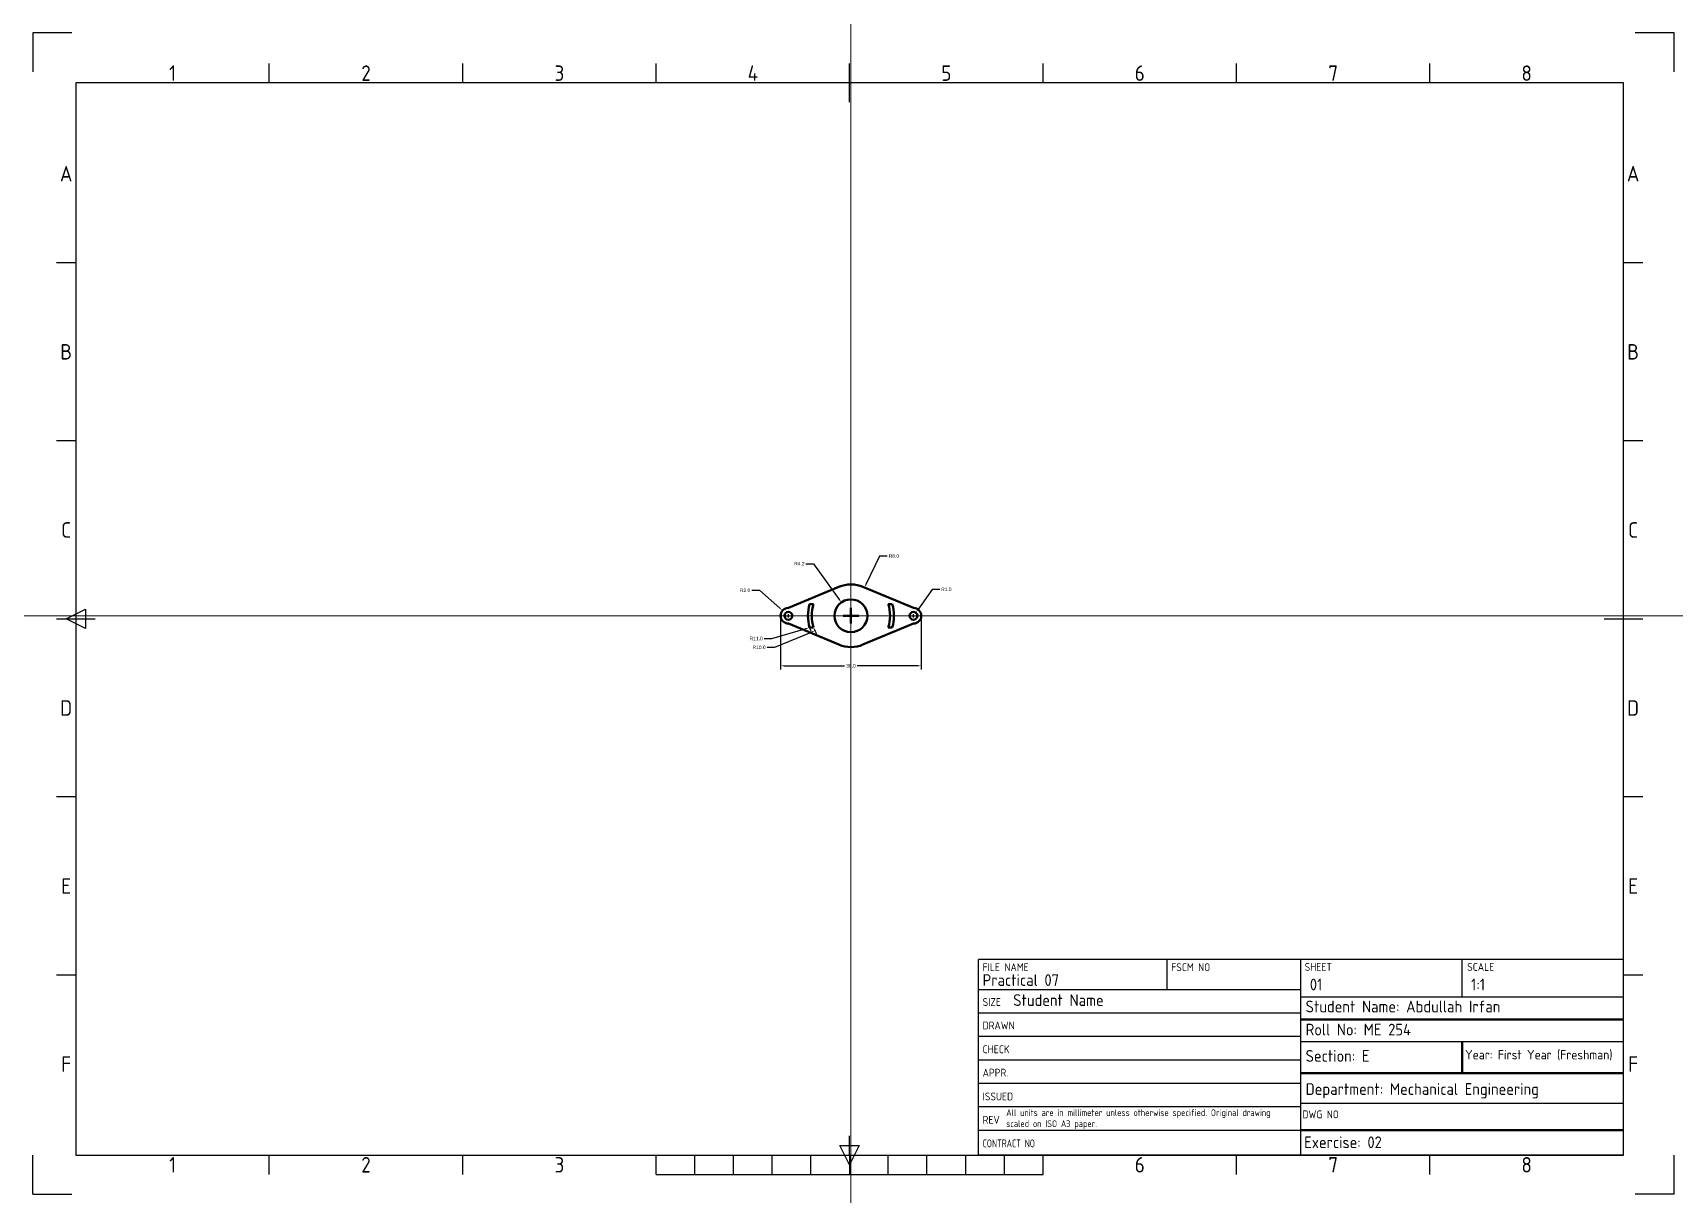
# Paper-space layout 'ISO A3 Title Block' of a CAD drawing. Header units: millimetres. Extents: x 6 to 426, y 11 to 308.
import ezdxf
from ezdxf.enums import TextEntityAlignment as Align

# ---------------------------------------------------------------- set-up
doc = ezdxf.new("R2010")
doc.units = ezdxf.units.MM
doc.header["$PDMODE"] = 2
doc.header["$PDSIZE"] = -3
doc.layers.add('CL', color=1, linetype='Continuous', lineweight=15)
doc.layers.add('VL', color=7, linetype='Continuous', lineweight=50)
doc.layers.add('Title Block', color=7, linetype='Continuous')
doc.styles.add('ACISOTS', font='isocp.shx', dxfattribs={"height": 1})
doc.styles.add('ISO Proportional', font='isocp.shx')
doc.styles.get("Standard").update_dxf_attribs({"font": 'arial.ttf'})
doc.dimstyles.get("Standard").update_dxf_attribs({"dimscale": 5, "dimtxt": 0.18, "dimasz": 0.18, "dimexe": 0.18, "dimexo": 0.0625, "dimgap": 0.09, "dimtad": 0, "dimtih": 1, "dimtoh": 1, "dimdec": 1, "dimzin": 0, "dimdsep": 46, "dimtxsty": 'Standard', "dimcen": 0.09, "dimadec": 0, "dimazin": 0, "dimtfac": 1, "dimtdec": 1, "dimtofl": 0, "dimtmove": 0, "dimatfit": 3, "dimfxl": 1, "dimtolj": 1, "dimtzin": 0, "dimarcsym": 0})

# ---------------------------------------------------------------- blocks, each defined once
blk = doc.blocks.new('Title Block')
at = {"layer": 'Title Block'}
for p, q in [((0, 297), (0, 287)), ((10, 297), (0, 297)), ((420, 297), (410, 297)), ((420, 287), (420, 297)), ((60.5, 284.23), (60.5, 289.18)), ((110, 284.23), (110, 289.18)), ((159.5, 284.23), (159.5, 289.18)), ((209, 279.28), (209, 289.18)), ((258.5, 284.23), (258.5, 289.18)), ((308, 284.23), (308, 289.18)), ((357.5, 284.23), (357.5, 289.18)), ((407, 284.23), (11, 284.23)), ((11, 284.23), (11, 10)), ((407, 10), (407, 284.23)), ((11, 238.19), (6.05, 238.19)), ((411.95, 238.19), (407, 238.19)), ((11, 192.66), (6.05, 192.66)), ((411.95, 192.66), (407, 192.66)), ((6.05, 147.12), (15.95, 147.12)), ((8.52, 147.12), (13.47, 149.59)), ((13.47, 144.64), (8.52, 147.12)), ((13.47, 149.59), (13.47, 144.64)), ((402.05, 147.12), (411.95, 147.12)), ((11, 101.58), (6.05, 101.58)), ((411.95, 101.58), (407, 101.58)), ((407, 60), (242, 60)), ((242, 10), (242, 60)), ((290.14, 60), (290.14, 52.38)), ((324.5, 10), (324.5, 60)), ((365.75, 50.35), (365.75, 60)), ((407, 10), (407, 60)), ((11, 56.03), (6.05, 56.03)), ((411.95, 56.03), (407, 56.03)), ((242, 52.38), (324.5, 52.38)), ((242, 46.38), (324.5, 46.38)), ((407, 50.35), (324.5, 50.35)), ((242, 40.38), (324.5, 40.38)), ((324.5, 39.01), (407, 39.01)), ((242, 34.38), (324.5, 34.38)), ((242, 28.38), (324.5, 28.38)), ((242, 22.38), (324.5, 22.38)), ((324.5, 23.29), (407, 23.29)), ((209, 10), (209, 14.95)), ((242, 16.38), (324.5, 16.38)), ((0, 0), (0, 10)), ((11, 10), (407, 10)), ((60.5, 5.05), (60.5, 10)), ((110, 5.05), (110, 10)), ((159.5, 5.05), (159.5, 10)), ((169.4, 5.05), (169.4, 10)), ((179.3, 5.05), (179.3, 10)), ((189.2, 5.05), (189.2, 10)), ((199.1, 5.05), (199.1, 10)), ((206.53, 12.47), (211.47, 12.47)), ((209, 7.52), (206.53, 12.47)), ((211.47, 12.47), (209, 7.52)), ((209, 10), (209, 5.05)), ((218.9, 5.05), (218.9, 10)), ((228.8, 5.05), (228.8, 10)), ((238.7, 5.05), (238.7, 10)), ((407, 10), (242, 10)), ((248.6, 5.05), (248.6, 10)), ((258.5, 5.05), (258.5, 10)), ((308, 5.05), (308, 10)), ((357.5, 5.05), (357.5, 10)), ((420, 0), (420, 10)), ((159.5, 5.05), (258.5, 5.05)), ((0, 0), (10, 0)), ((420, 0), (410, 0))]:
    blk.add_line(p, q, dxfattribs=at)
at = {"layer": 'Title Block', "style": 'ISO Proportional'}
for s, p in [('1', (35.75, 286.7)), ('2', (85.25, 286.7)), ('3', (134.75, 286.7)), ('4', (184.25, 286.7)), ('5', (233.75, 286.7)), ('6', (283.25, 286.7)), ('7', (332.75, 286.7)), ('8', (382.25, 286.7)), ('A', (8.52, 260.96)), ('A', (409.48, 260.96)), ('B', (8.52, 215.43)), ('B', (409.48, 215.43)), ('C', (8.52, 169.88)), ('C', (409.48, 169.88)), ('D', (8.52, 124.34)), ('D', (409.48, 124.34)), ('E', (8.52, 78.8)), ('E', (409.48, 78.8)), ('F', (8.52, 33.27)), ('F', (409.48, 33.27)), ('1', (35.75, 7.52)), ('2', (85.25, 7.52)), ('3', (134.75, 7.52)), ('6', (283.25, 7.52)), ('7', (332.75, 7.52)), ('8', (382.25, 7.52))]:
    blk.add_text(s, height=3.96, dxfattribs=at).set_placement(p, align=Align.MIDDLE)
at = {"layer": 'Title Block', "lineweight": 25, "style": 'ACISOTS'}
for s, p in [('FILE NAME', (243.03, 57.04)), ('FSCM NO', (291.3, 57.04)), ('SHEET', (325.45, 57.11)), ('SCALE', (367.03, 57.11)), ('SIZE', (243.03, 48.14)), ('DRAWN', (243.03, 42.14)), ('CHECK', (243.03, 36.05)), ('APPR.', (243.03, 30.08)), ('ISSUED', (243.03, 23.99)), ('REV', (243.03, 17.99))]:
    blk.add_text(s, height=2, dxfattribs=at).set_placement(p)
at = {"layer": 'Title Block', "lineweight": 25, "style": 'ACISOTS', "width": 0.683519}
blk.add_text('CONTRACT NO', height=2, dxfattribs=at).set_placement((243.03, 11.99))
at = {"layer": 'Title Block', "insert": (324.88, 21.41), "char_height": 2, "width": 8.8, "attachment_point": 1, "style": 'ACISOTS'}
blk.add_mtext('DWG NO', dxfattribs=at)
at = {"layer": 'Title Block', "lineweight": 35, "style": 'ACISOTS'}
for tag, p, height in [('FILE_NAME', (254.41, 53.9), 3), ('FSCM_NO', (293.68, 53.04), 3), ('SHEET', (326.77, 52.11), 3), ('SCALE', (368.02, 52.11), 3), ('SIZE', (254.7, 48.23), 3), ('DESIGN_ACTIVITY', (328.79, 43.14), 3.5), ('CHECK_DATE', (254.41, 41.9), 3), ('CHECK_DATE', (254.7, 36.14), 3), ('CHECKED_BY', (277.96, 36.14), 3), ('SHEETNAME', (326.77, 30.48), 6), ('APPROVAL_DATE', (254.7, 30.17), 3), ('APPROVED_BY', (277.96, 30.17), 3), ('ISSUE_DATE', (254.7, 24.08), 3), ('ISSUED_BY', (277.96, 24.08), 3), ('DRAWING_SUBTITLE', (328.79, 25.44), 3), ('REVISION', (254.7, 18.08), 3), ('SHEETNUMBER-NAME', (326.77, 11.76), 6), ('CONTRACT_NO', (254.7, 12.08), 3.5)]:
    blk.add_attdef(tag, p, '', height=height, dxfattribs=at)
blk = doc.blocks.new('*D18')
at = {"layer": 'Defpoints', "color": 0, "transparency": 16777216}
for p in [(218.62, 165.94), (215.16, 158.73)]:
    blk.add_point(p, dxfattribs=at)
at = {"layer": 'VL', "color": 0, "lineweight": -2, "transparency": 16777216}
for p, q in [((222.5, 174.01), (219.01, 166.75)), ((224.45, 174.01), (222.5, 174.01)), ((214.71, 158.73), (215.61, 158.73)), ((215.16, 158.28), (215.16, 159.18))]:
    blk.add_line(p, q, dxfattribs=at)
blk.add_arc((215.16, 158.73), 8, 57.8879, 65.142, dxfattribs=at)
at = {"layer": 'VL', "color": 0, "transparency": 16777216}
blk.add_solid([(218.88, 166.82), (219.15, 166.69), (218.62, 165.94)], dxfattribs=at)
at = {"layer": 'VL', "color": 0, "transparency": 16777216, "insert": (226.15, 174.01), "char_height": 0.9, "attachment_point": 5}
blk.add_mtext('\\A1;R8.0', dxfattribs=at)
blk = doc.blocks.new('*D19')
at = {"layer": 'Defpoints', "color": 0, "transparency": 16777216}
for p in [(212.71, 162.15), (215.16, 158.73)]:
    blk.add_point(p, dxfattribs=at)
at = {"layer": 'VL', "color": 0, "lineweight": -2, "transparency": 16777216}
for p, q in [((203.66, 172.04), (205.61, 172.04)), ((205.61, 172.04), (212.19, 162.88)), ((214.71, 158.73), (215.61, 158.73)), ((215.16, 158.28), (215.16, 159.18))]:
    blk.add_line(p, q, dxfattribs=at)
at = {"layer": 'VL', "color": 0, "transparency": 16777216}
blk.add_solid([(212.31, 162.96), (212.06, 162.79), (212.71, 162.15)], dxfattribs=at)
at = {"layer": 'VL', "color": 0, "transparency": 16777216, "insert": (201.96, 172.04), "char_height": 0.9, "attachment_point": 5}
blk.add_mtext('\\A1;R4.2', dxfattribs=at)
blk = doc.blocks.new('*D20')
at = {"layer": 'Defpoints', "color": 0, "transparency": 16777216}
for p in [(197.65, 160.05), (199.16, 158.73)]:
    blk.add_point(p, dxfattribs=at)
at = {"layer": 'VL', "color": 0, "lineweight": -2, "transparency": 16777216}
for p, q in [((189.77, 165.24), (191.72, 165.24)), ((191.72, 165.24), (196.98, 160.64)), ((198.71, 158.73), (199.61, 158.73)), ((199.16, 158.28), (199.16, 159.18))]:
    blk.add_line(p, q, dxfattribs=at)
at = {"layer": 'VL', "color": 0, "transparency": 16777216}
blk.add_solid([(197.07, 160.75), (196.88, 160.53), (197.65, 160.05)], dxfattribs=at)
at = {"layer": 'VL', "color": 0, "transparency": 16777216, "insert": (188.07, 165.24), "char_height": 0.9, "attachment_point": 5}
blk.add_mtext('\\A1;R2.0', dxfattribs=at)
blk = doc.blocks.new('*D21')
at = {"layer": 'Defpoints', "color": 0, "transparency": 16777216}
for p in [(204.59, 155.7), (215.16, 158.73)]:
    blk.add_point(p, dxfattribs=at)
at = {"layer": 'VL', "color": 0, "lineweight": -2, "transparency": 16777216}
for p, q in [((194.9, 152.92), (203.72, 155.45)), ((214.71, 158.73), (215.61, 158.73)), ((215.16, 158.28), (215.16, 159.18)), ((192.95, 152.92), (194.9, 152.92))]:
    blk.add_line(p, q, dxfattribs=at)
blk.add_arc((215.16, 158.73), 11, 195.8266, 200.6923, dxfattribs=at)
at = {"layer": 'VL', "color": 0, "transparency": 16777216}
blk.add_solid([(203.68, 155.6), (203.76, 155.31), (204.59, 155.7)], dxfattribs=at)
at = {"layer": 'VL', "color": 0, "transparency": 16777216, "insert": (190.9, 152.92), "char_height": 0.9, "attachment_point": 5}
blk.add_mtext('\\A1;R11.0', dxfattribs=at)
blk = doc.blocks.new('*D22')
at = {"layer": 'Defpoints', "color": 0, "transparency": 16777216}
for p in [(215.16, 158.73), (205.92, 154.91)]:
    blk.add_point(p, dxfattribs=at)
at = {"layer": 'VL', "color": 0, "lineweight": -2, "transparency": 16777216}
for p, q in [((214.71, 158.73), (215.61, 158.73)), ((215.16, 158.28), (215.16, 159.18)), ((195.65, 150.67), (205.09, 154.57)), ((193.7, 150.67), (195.65, 150.67))]:
    blk.add_line(p, q, dxfattribs=at)
blk.add_arc((215.16, 158.73), 10, 199.2481, 207.6184, dxfattribs=at)
at = {"layer": 'VL', "color": 0, "transparency": 16777216}
blk.add_solid([(205.03, 154.71), (205.14, 154.43), (205.92, 154.91)], dxfattribs=at)
at = {"layer": 'VL', "color": 0, "transparency": 16777216, "insert": (191.65, 150.67), "char_height": 0.9, "attachment_point": 5}
blk.add_mtext('\\A1;R10.0', dxfattribs=at)
blk = doc.blocks.new('*D23')
at = {"layer": 'Defpoints', "color": 0, "transparency": 16777216}
for p in [(231.16, 158.73), (231.74, 159.55)]:
    blk.add_point(p, dxfattribs=at)
at = {"layer": 'VL', "color": 0, "lineweight": -2, "transparency": 16777216}
for p, q in [((235.93, 165.49), (232.25, 160.29)), ((237.87, 165.49), (235.93, 165.49)), ((230.71, 158.73), (231.61, 158.73)), ((231.16, 158.28), (231.16, 159.18))]:
    blk.add_line(p, q, dxfattribs=at)
at = {"layer": 'VL', "color": 0, "transparency": 16777216}
blk.add_solid([(232.13, 160.37), (232.38, 160.2), (231.74, 159.55)], dxfattribs=at)
at = {"layer": 'VL', "color": 0, "transparency": 16777216, "insert": (239.57, 165.49), "char_height": 0.9, "attachment_point": 5}
blk.add_mtext('\\A1;R1.0', dxfattribs=at)
blk = doc.blocks.new('*D24')
at = {"layer": 'Defpoints', "color": 0, "transparency": 16777216}
for p in [(197.16, 158.73), (233.16, 158.73), (233.16, 145.93)]:
    blk.add_point(p, dxfattribs=at)
at = {"layer": 'VL', "color": 0, "lineweight": -2, "transparency": 16777216}
for p, q in [((197.16, 158.42), (197.16, 145.03)), ((233.16, 158.42), (233.16, 145.03)), ((198.06, 145.93), (213.54, 145.93)), ((232.26, 145.93), (216.78, 145.93))]:
    blk.add_line(p, q, dxfattribs=at)
at = {"layer": 'VL', "color": 0, "transparency": 16777216}
for points in [[(198.06, 146.08), (198.06, 145.78), (197.16, 145.93)], [(232.26, 146.08), (232.26, 145.78), (233.16, 145.93)]]:
    blk.add_solid(points, dxfattribs=at)
at = {"layer": 'VL', "color": 0, "transparency": 16777216, "insert": (215.16, 145.93), "char_height": 0.9, "attachment_point": 5}
blk.add_mtext('\\A1;36.0', dxfattribs=at)

psp = doc.layouts.new('ISO A3 Title Block')

# ---------------------------------------------------------------- linework, layer by layer
at = {"layer": 'CL'}
for direction in [(0, 1), (1, 0)]:
    psp.add_xline((215.16, 158.73), direction, dxfattribs=at)
at = {"layer": 'VL'}
for p, q in [((199.16, 160.73), (212.08, 166.12)), ((231.16, 160.73), (218.24, 166.12)), ((205.16, 161.73), (204.58, 161.73)), ((204.58, 161.73), (205.62, 161.73)), ((215.16, 158.73), (215.16, 160.73)), ((224.7, 161.73), (225.74, 161.73)), ((199.16, 156.73), (212.08, 151.35)), ((205.16, 155.73), (204.58, 155.73)), ((204.58, 155.73), (205.62, 155.73)), ((215.16, 158.73), (213.16, 158.73)), ((215.16, 158.73), (217.16, 158.73)), ((215.16, 158.73), (215.16, 156.73)), ((231.16, 156.73), (218.24, 151.35)), ((224.7, 155.73), (225.74, 155.73)), ((330.32, 55.48), (412.82, 55.48)), ((371.57, 49.83), (371.57, 41.77)), ((330.32, 41.77), (412.82, 41.77)), ((330.32, 27.19), (412.82, 27.19))]:
    psp.add_line(p, q, dxfattribs=at)
for centre, radius in [((199.16, 158.73), 1), ((215.16, 158.73), 4.2), ((231.16, 158.73), 1)]:
    psp.add_circle(centre, radius, dxfattribs=at)
for centre, radius, start, end in [((215.16, 158.73), 8, 67.3801, 112.6199), ((199.16, 158.73), 2, 90, 270), ((215.16, 158.73), 11, 164.1734, 195.8266), ((215.16, 158.73), 10, 162.5424, 197.4576), ((215.16, 158.73), 10, 342.5424, 17.4576), ((215.16, 158.73), 11, 344.1734, 15.8266), ((231.16, 158.73), 2, 270, 90), ((215.16, 158.73), 8, 247.3801, 292.6199)]:
    psp.add_arc(centre, radius, start, end, dxfattribs=at)

# ---------------------------------------------------------------- block references
ref = psp.add_blockref('Title Block', (5.82, 10.81))
ref.add_attrib('SCALE', '1:1', (373.84, 62.93), dxfattribs={"layer": 'Title Block', "lineweight": 35, "height": 3, "style": 'ACISOTS'})
ref.add_attrib('SHEET', '01', (332.59, 62.93), dxfattribs={"layer": 'Title Block', "lineweight": 35, "height": 3, "style": 'ACISOTS'})
ref.add_attrib('FILE_NAME', 'Practical 07', (248.85, 64.07), dxfattribs={"layer": 'Title Block', "lineweight": 35, "height": 3, "style": 'ACISOTS'})

# ---------------------------------------------------------------- texts
at = {"layer": 'VL', "attachment_point": 1, "style": 'ACISOTS'}
for s, width, insert, char_height in [('Student Name', 80.565, (256.69, 61.94), 3), ('Student Name: Abdullah Irfan', 80.565, (331.51, 60.3), 3), ('Roll No: ME 254', 80.565, (331.51, 54.4), 3), ('Section: E', 80.565, (331.51, 47.67), 3), ('Year: First Year (Freshman)', 80.565, (372.32, 47.67), 2.4), ('Department: Mechanical Engineering', 80.565, (331.51, 39.19), 3), ('All units are in millimeter unless otherwise specified. Original drawing scaled on\\~ISO\\~A3\\~paper.', 72.7225, (254.9, 32.51), 1.7), ('Exercise: 02', 80.565, (331.15, 25.58), 3)]:
    psp.add_mtext_dynamic_manual_height_columns(s, width=width, gutter_width=12.5, heights=[0], dxfattribs=dict(at, insert=insert, char_height=char_height))

# ---------------------------------------------------------------- dimensions: what is measured, and where the dimension line sits
at = {"layer": 'VL'}
for center, mpoint, picture, middle in [((215.16, 158.73), (212.71, 162.15), '*D19', (201.96, 172.04)), ((215.16, 158.73), (218.62, 165.94), '*D18', (226.15, 174.01)), ((199.16, 158.73), (197.65, 160.05), '*D20', (188.07, 165.24)), ((231.16, 158.73), (231.74, 159.55), '*D23', (239.57, 165.49)), ((215.16, 158.73), (204.59, 155.7), '*D21', (190.9, 152.92)), ((215.16, 158.73), (205.92, 154.91), '*D22', (191.65, 150.67))]:
    dim = psp.add_radius_dim(center=center, mpoint=mpoint, dimstyle='Standard', dxfattribs=at)
    dim.commit()
    dim.dimension.update_dxf_attribs({"geometry": picture, "text_midpoint": middle, "dimtype": 164})
dim = psp.add_linear_dim(base=(233.16, 145.93), p1=(197.16, 158.73), p2=(233.16, 158.73), dimstyle='Standard', dxfattribs=at)
dim.commit()
dim.dimension.update_dxf_attribs({"geometry": '*D24', "text_midpoint": (215.16, 145.93)})

doc.saveas('drawing.dxf')
